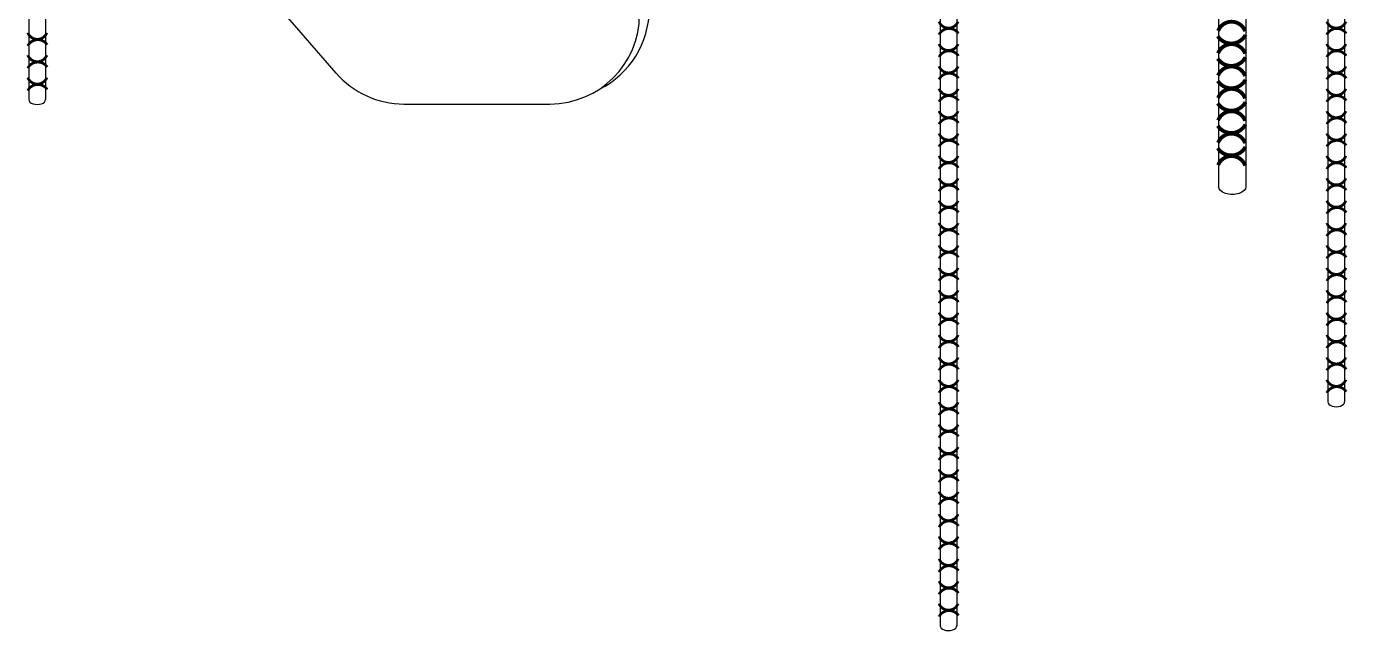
# Model space of a CAD drawing. Extents: x 134 to 282, y 157 to 239.
# Drawn here: x 198.51 to 228.01, y 156.7 to 170.2 of the extents above; entities that cross this region are included whole.
import ezdxf

# ---------------------------------------------------------------- set-up
doc = ezdxf.new("R2010")
doc.units = 0
doc.header["$LTSCALE"] = 0.75
doc.header["$MEASUREMENT"] = 0
doc.layers.add('MATERIAL', color=1, linetype='CONTINUOUS')
doc.layers.add('OBJECTS', color=3, linetype='CONTINUOUS')

msp = doc.modelspace()

# ---------------------------------------------------------------- linework, layer by layer
at = {"layer": 'MATERIAL', "color": 7}
for p, q in [((198.562003, 192.630885), (198.562003, 168.562315)), ((198.937003, 192.630885), (198.937003, 168.562315)), ((227.573855, 186.674742), (227.573855, 161.812315)), ((227.948855, 186.674742), (227.948855, 161.812315)), ((218.9136, 181.674742), (218.9136, 156.812315)), ((219.2886, 181.674742), (219.2886, 156.812315))]:
    msp.add_line(p, q, dxfattribs=at)
for centre in [(198.749503, 168.562315), (227.761355, 161.812315), (219.1011, 156.812315)]:
    msp.add_ellipse(centre, major_axis=(-0.187719, 0), ratio=0.57735, start_param=0, end_param=3.141592654, dxfattribs=at)
at = {"layer": 'OBJECTS', "color": 7}
for p, q in [((225.133533, 184.94116), (225.133533, 166.618499)), ((225.745905, 184.889556), (225.745905, 166.618499)), ((205.427356, 169.155075), (200.56569, 174.768843)), ((206.939214, 168.464382), (210.201904, 168.464382))]:
    msp.add_line(p, q, dxfattribs=at)
for points, const_width in [([(219.315625, 170.305867, -0.688836), (218.890948, 170.307486, -0.509663)], 0.060136), ([(225.122979, 170.099787, -0.688836), (225.727694, 170.088923, -0.509663)], 0.085644), ([(227.975879, 170.305867, -0.688836), (227.551202, 170.307486, -0.509663)], 0.060136), ([(198.964028, 170.055867, -0.688836), (198.539351, 170.057486, -0.509663)], 0.060136), ([(219.324355, 170.039301, 0.571711), (218.890263, 170.013349, 0.509663)], 0.060136), ([(225.115919, 169.979558, 0.571711), (225.734598, 170.007766, 0.509663)], 0.085644), ([(227.984609, 170.039301, 0.571711), (227.550517, 170.013349, 0.509663)], 0.060136), ([(198.972758, 169.789301, 0.571711), (198.538666, 169.763349, 0.509663)], 0.060136), ([(219.324355, 169.539301, 0.571711), (218.890263, 169.513349, 0.509663)], 0.060136), ([(219.315625, 169.805867, -0.688836), (218.890948, 169.807486, -0.509663)], 0.060136), ([(225.122979, 169.599787, -0.688836), (225.727694, 169.588923, -0.509663)], 0.085644), ([(227.984609, 169.539301, 0.571711), (227.550517, 169.513349, 0.509663)], 0.060136), ([(227.975879, 169.805867, -0.688836), (227.551202, 169.807486, -0.509663)], 0.060136), ([(198.972758, 169.289301, 0.571711), (198.538666, 169.263349, 0.509663)], 0.060136), ([(198.964028, 169.555867, -0.688836), (198.539351, 169.557486, -0.509663)], 0.060136), ([(225.115919, 169.479558, 0.571711), (225.734598, 169.507766, 0.509663)], 0.085644), ([(198.964028, 169.055867, -0.688836), (198.539351, 169.057486, -0.509663)], 0.060136), ([(219.324355, 169.039301, 0.571711), (218.890263, 169.013349, 0.509663)], 0.060136), ([(219.315625, 169.305867, -0.688836), (218.890948, 169.307486, -0.509663)], 0.060136), ([(225.122979, 169.099787, -0.688836), (225.727694, 169.088923, -0.509663)], 0.085644), ([(227.984609, 169.039301, 0.571711), (227.550517, 169.013349, 0.509663)], 0.060136), ([(227.975879, 169.305867, -0.688836), (227.551202, 169.307486, -0.509663)], 0.060136), ([(198.972758, 168.789301, 0.571711), (198.538666, 168.763349, 0.509663)], 0.060136), ([(219.315625, 168.805867, -0.688836), (218.890948, 168.807486, -0.509663)], 0.060136), ([(225.115919, 168.979558, 0.571711), (225.734598, 169.007766, 0.509663)], 0.085644), ([(225.122979, 168.599787, -0.688836), (225.727694, 168.588923, -0.509663)], 0.085644), ([(227.975879, 168.805867, -0.688836), (227.551202, 168.807486, -0.509663)], 0.060136), ([(219.324355, 168.539301, 0.571711), (218.890263, 168.513349, 0.509663)], 0.060136), ([(225.115919, 168.479558, 0.571711), (225.734598, 168.507766, 0.509663)], 0.085644), ([(227.984609, 168.539301, 0.571711), (227.550517, 168.513349, 0.509663)], 0.060136), ([(219.315625, 168.305867, -0.688836), (218.890948, 168.307486, -0.509663)], 0.060136), ([(225.122979, 168.099787, -0.688836), (225.727694, 168.088923, -0.509663)], 0.085644), ([(227.975879, 168.305867, -0.688836), (227.551202, 168.307486, -0.509663)], 0.060136), ([(219.324355, 168.039301, 0.571711), (218.890263, 168.013349, 0.509663)], 0.060136), ([(225.115919, 167.979558, 0.571711), (225.734598, 168.007766, 0.509663)], 0.085644), ([(227.984609, 168.039301, 0.571711), (227.550517, 168.013349, 0.509663)], 0.060136), ([(219.324355, 167.539301, 0.571711), (218.890263, 167.513349, 0.509663)], 0.060136), ([(219.315625, 167.805867, -0.688836), (218.890948, 167.807486, -0.509663)], 0.060136), ([(225.122979, 167.599787, -0.688836), (225.727694, 167.588923, -0.509663)], 0.085644), ([(227.984609, 167.539301, 0.571711), (227.550517, 167.513349, 0.509663)], 0.060136), ([(227.975879, 167.805867, -0.688836), (227.551202, 167.807486, -0.509663)], 0.060136), ([(219.315625, 167.305867, -0.688836), (218.890948, 167.307486, -0.509663)], 0.060136), ([(225.115919, 167.479558, 0.571711), (225.734598, 167.507766, 0.509663)], 0.085644), ([(225.122979, 167.099787, -0.688836), (225.727694, 167.088923, -0.509663)], 0.085644), ([(227.975879, 167.305867, -0.688836), (227.551202, 167.307486, -0.509663)], 0.060136), ([(219.324355, 167.039301, 0.571711), (218.890263, 167.013349, 0.509663)], 0.060136), ([(227.984609, 167.039301, 0.571711), (227.550517, 167.013349, 0.509663)], 0.060136), ([(219.315625, 166.805867, -0.688836), (218.890948, 166.807486, -0.509663)], 0.060136), ([(227.975879, 166.805867, -0.688836), (227.551202, 166.807486, -0.509663)], 0.060136), ([(219.324355, 166.539301, 0.571711), (218.890263, 166.513349, 0.509663)], 0.060136), ([(227.984609, 166.539301, 0.571711), (227.550517, 166.513349, 0.509663)], 0.060136), ([(219.324355, 166.039301, 0.571711), (218.890263, 166.013349, 0.509663)], 0.060136), ([(219.315625, 166.305867, -0.688836), (218.890948, 166.307486, -0.509663)], 0.060136), ([(227.984609, 166.039301, 0.571711), (227.550517, 166.013349, 0.509663)], 0.060136), ([(227.975879, 166.305867, -0.688836), (227.551202, 166.307486, -0.509663)], 0.060136), ([(219.315625, 165.805867, -0.688836), (218.890948, 165.807486, -0.509663)], 0.060136), ([(227.975879, 165.805867, -0.688836), (227.551202, 165.807486, -0.509663)], 0.060136), ([(219.324355, 165.539301, 0.571711), (218.890263, 165.513349, 0.509663)], 0.060136), ([(227.984609, 165.539301, 0.571711), (227.550517, 165.513349, 0.509663)], 0.060136), ([(219.315625, 165.305867, -0.688836), (218.890948, 165.307486, -0.509663)], 0.060136), ([(227.975879, 165.305867, -0.688836), (227.551202, 165.307486, -0.509663)], 0.060136), ([(219.324355, 165.039301, 0.571711), (218.890263, 165.013349, 0.509663)], 0.060136), ([(227.984609, 165.039301, 0.571711), (227.550517, 165.013349, 0.509663)], 0.060136), ([(219.324355, 164.539301, 0.571711), (218.890263, 164.513349, 0.509663)], 0.060136), ([(219.315625, 164.805867, -0.688836), (218.890948, 164.807486, -0.509663)], 0.060136), ([(227.984609, 164.539301, 0.571711), (227.550517, 164.513349, 0.509663)], 0.060136), ([(227.975879, 164.805867, -0.688836), (227.551202, 164.807486, -0.509663)], 0.060136), ([(219.324355, 164.039301, 0.571711), (218.890263, 164.013349, 0.509663)], 0.060136), ([(219.315625, 164.305867, -0.688836), (218.890948, 164.307486, -0.509663)], 0.060136), ([(227.984609, 164.039301, 0.571711), (227.550517, 164.013349, 0.509663)], 0.060136), ([(227.975879, 164.305867, -0.688836), (227.551202, 164.307486, -0.509663)], 0.060136), ([(219.315625, 163.805867, -0.688836), (218.890948, 163.807486, -0.509663)], 0.060136), ([(227.975879, 163.805867, -0.688836), (227.551202, 163.807486, -0.509663)], 0.060136), ([(219.324355, 163.539301, 0.571711), (218.890263, 163.513349, 0.509663)], 0.060136), ([(227.984609, 163.539301, 0.571711), (227.550517, 163.513349, 0.509663)], 0.060136), ([(219.324355, 163.039301, 0.571711), (218.890263, 163.013349, 0.509663)], 0.060136), ([(219.315625, 163.305867, -0.688836), (218.890948, 163.307486, -0.509663)], 0.060136), ([(227.984609, 163.039301, 0.571711), (227.550517, 163.013349, 0.509663)], 0.060136), ([(227.975879, 163.305867, -0.688836), (227.551202, 163.307486, -0.509663)], 0.060136), ([(219.324355, 162.539301, 0.571711), (218.890263, 162.513349, 0.509663)], 0.060136), ([(219.315625, 162.805867, -0.688836), (218.890948, 162.807486, -0.509663)], 0.060136), ([(227.984609, 162.539301, 0.571711), (227.550517, 162.513349, 0.509663)], 0.060136), ([(227.975879, 162.805867, -0.688836), (227.551202, 162.807486, -0.509663)], 0.060136), ([(219.315625, 162.305867, -0.688836), (218.890948, 162.307486, -0.509663)], 0.060136), ([(227.975879, 162.305867, -0.688836), (227.551202, 162.307486, -0.509663)], 0.060136), ([(219.324355, 162.039301, 0.571711), (218.890263, 162.013349, 0.509663)], 0.060136), ([(227.984609, 162.039301, 0.571711), (227.550517, 162.013349, 0.509663)], 0.060136), ([(219.315625, 161.805867, -0.688836), (218.890948, 161.807486, -0.509663)], 0.060136), ([(219.324355, 161.539301, 0.571711), (218.890263, 161.513349, 0.509663)], 0.060136), ([(219.324355, 161.039301, 0.571711), (218.890263, 161.013349, 0.509663)], 0.060136), ([(219.315625, 161.305867, -0.688836), (218.890948, 161.307486, -0.509663)], 0.060136), ([(219.315625, 160.805867, -0.688836), (218.890948, 160.807486, -0.509663)], 0.060136), ([(219.324355, 160.539301, 0.571711), (218.890263, 160.513349, 0.509663)], 0.060136), ([(219.315625, 160.305867, -0.688836), (218.890948, 160.307486, -0.509663)], 0.060136), ([(219.324355, 160.039301, 0.571711), (218.890263, 160.013349, 0.509663)], 0.060136), ([(219.324355, 159.539301, 0.571711), (218.890263, 159.513349, 0.509663)], 0.060136), ([(219.315625, 159.805867, -0.688836), (218.890948, 159.807486, -0.509663)], 0.060136), ([(219.315625, 159.305867, -0.688836), (218.890948, 159.307486, -0.509663)], 0.060136), ([(219.324355, 159.039301, 0.571711), (218.890263, 159.013349, 0.509663)], 0.060136), ([(219.315625, 158.805867, -0.688836), (218.890948, 158.807486, -0.509663)], 0.060136), ([(219.324355, 158.539301, 0.571711), (218.890263, 158.513349, 0.509663)], 0.060136), ([(219.324355, 158.039301, 0.571711), (218.890263, 158.013349, 0.509663)], 0.060136), ([(219.315625, 158.305867, -0.688836), (218.890948, 158.307486, -0.509663)], 0.060136), ([(219.324355, 157.539301, 0.571711), (218.890263, 157.513349, 0.509663)], 0.060136), ([(219.315625, 157.805867, -0.688836), (218.890948, 157.807486, -0.509663)], 0.060136), ([(219.315625, 157.305867, -0.688836), (218.890948, 157.307486, -0.509663)], 0.060136), ([(219.324355, 157.039301, 0.571711), (218.890263, 157.013349, 0.509663)], 0.060136)]:
    msp.add_lwpolyline(points, format="xyb", dxfattribs=dict(at, const_width=const_width))
for centre, start, end in [((210.41841, 170.589382), 296.416678, 0), ((210.201904, 170.464382), 270, 0), ((206.939214, 170.464382), 220.893395, 270)]:
    msp.add_arc(centre, 2, start, end, dxfattribs=at)
at = {"layer": 'OBJECTS', "color": 7, "extrusion": (0, 0, -1)}
msp.add_ellipse((225.439719, 166.618499), major_axis=(0.306186, 0), ratio=0.57735, start_param=0, end_param=3.141592654, dxfattribs=at)

doc.saveas('drawing.dxf')
